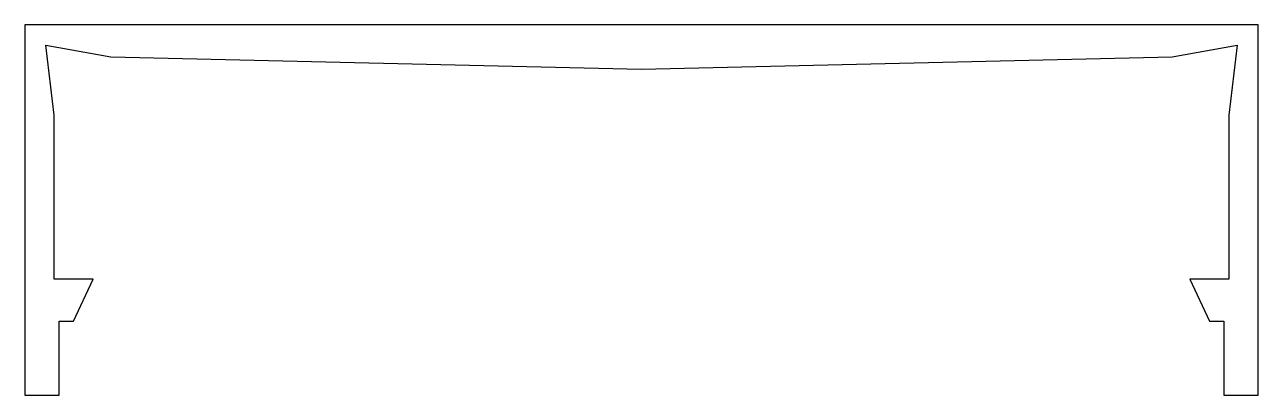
# Model space of a CAD drawing. Header units: millimetres. Extents: x -25 to 25, y 0 to 15.
import ezdxf

# ---------------------------------------------------------------- set-up
doc = ezdxf.new("R2010")
doc.units = ezdxf.units.MM

msp = doc.modelspace()

# ---------------------------------------------------------------- linework, layer by layer
msp.add_lwpolyline([(-25, 15), (-25, 0), (-23.6, 0), (-23.6, 3), (-23.022, 3), (-22.229, 4.7), (-23.8, 4.7), (-23.8, 11.338), (-24.147, 14.166), (-21.505, 13.7), (0, 13.2), (21.505, 13.7), (24.147, 14.166), (23.8, 11.338), (23.8, 4.7), (22.229, 4.7), (23.022, 3), (23.6, 3), (23.6, 0), (25, 0), (25, 15), (-25, 15)], close=True)

doc.saveas('drawing.dxf')
